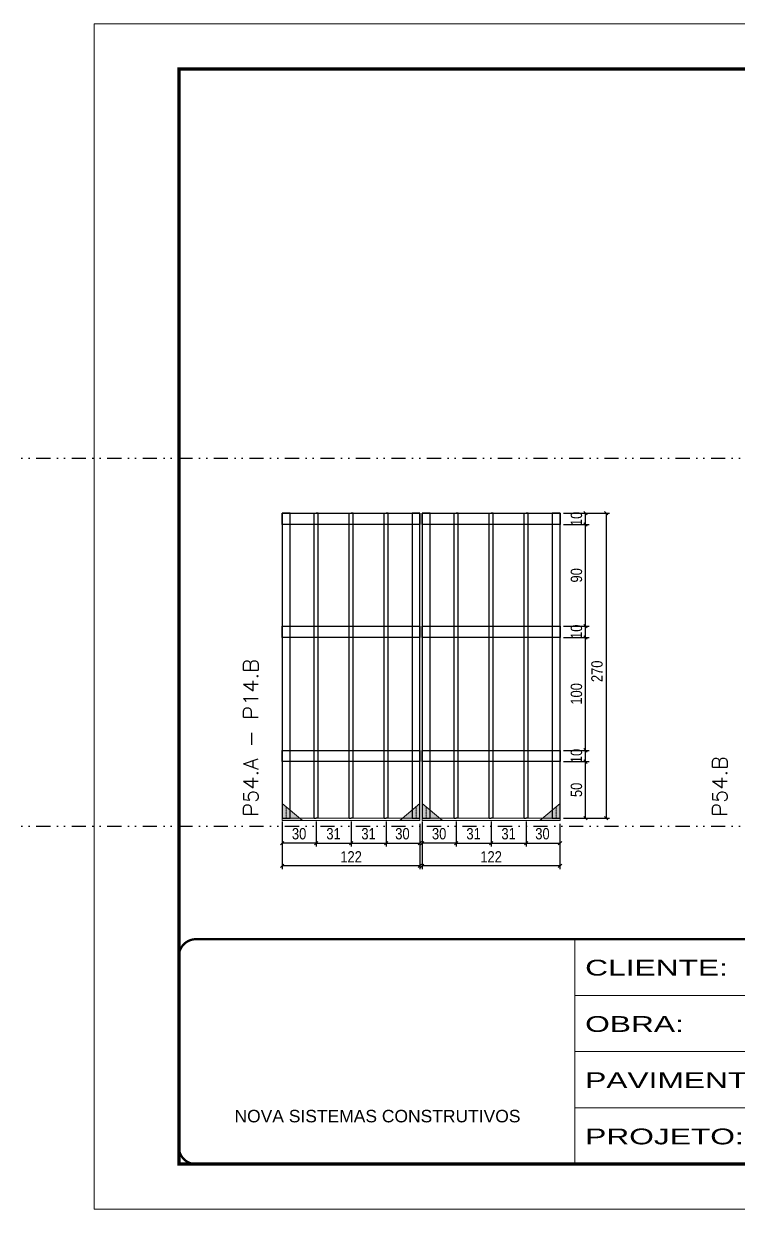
# Model space of a CAD drawing. Header units: millimetres. Extents: x 13777 to 27878, y -21631 to 6985.
# Drawn here: x 15936 to 16569, y -8997 to -7947 of the extents above; entities that cross this region are included whole.
import ezdxf

# ---------------------------------------------------------------- set-up
doc = ezdxf.new("R2010")
doc.units = ezdxf.units.MM
for name, pattern in [('CONTINUO', [0]), ('DASHED', [0.75, 0.5, -0.25]), ('DIVIDE2', [0.625, 0.25, -0.125, 0, -0.125, 0, -0.125]), ('HIDDEN', [0.375, 0.25, -0.125])]:
    doc.linetypes.add(name, pattern=pattern)
for name, color, linetype in [('COTA', 241, 'Continuous'), ('Nível', 160, 'Continuous'), ('SARR_2.2x10', 60, 'Continuous'), ('SARR_3.5x7', 81, 'Continuous'), ('SARR_7x7', 40, 'Continuous')]:
    doc.layers.add(name, color=color, linetype=linetype)
for name, color, linetype, lineweight in [('Folhas', 255, 'Continuous', 9), ('Madeira', 126, 'Continuous', 18), ('Sarr 2.2x7', 40, 'Continuous', 9), ('SARRAFO DE PRESSAO', 251, 'DASHED', 9), ('Texto Seção', 7, 'Continuous', 15)]:
    doc.layers.add(name, color=color, linetype=linetype, lineweight=lineweight)
doc.styles.add('ARIAL', font='arial.ttf')
doc.styles.add('COTA TECNICA', font='techl___.ttf', dxfattribs={"height": 10})
doc.styles.add('REGUA-120', font='ROMANS.shx', dxfattribs={"height": 15})
doc.styles.add('Tecnologia', font='')
doc.styles.get('Tecnologia').set_extended_font_data('Forgotten Futurist')
doc.dimstyles.new('PAINEL', dxfattribs={"dimtxt": 10, "dimasz": 3, "dimexe": 3, "dimexo": 3, "dimgap": 3, "dimtad": 1, "dimdec": 1, "dimzin": 12, "dimdsep": 46, "dimtxsty": 'COTA TECNICA', "dimblk1": 'OBLIQUE', "dimblk2": 'OBLIQUE', "dimsah": 1, "dimcen": 0.9, "dimclrd": 4, "dimclre": 4, "dimclrt": 240, "dimadec": 1, "dimazin": 3, "dimtfac": 1, "dimtdec": 1, "dimtmove": 0, "dimatfit": 3, "dimfxl": 1, "dimtolj": 1, "dimtzin": 12, "dimarcsym": 0})

# ---------------------------------------------------------------- blocks, each defined once
blk = doc.blocks.new('9999999999')
at = {"color": 30, "linetype": 'CONTINUO'}
for p, q in [((98564.6, 34230.2), (98564.6, 34429.4)), ((98564.6, 34379.6), (99584, 34379.6)), ((98564.6, 34329.8), (99488, 34329.8)), ((99584, 34329.8), (99488, 34329.8)), ((99488, 34329.8), (99488, 34230.2)), ((98564.6, 34280), (99488, 34280))]:
    blk.add_line(p, q, dxfattribs=at)
at = {"color": 30, "linetype": 'CONTINUO', "const_width": 2}
blk.add_lwpolyline([(99584, 34230.2), (99584, 34414.4, 0.414214), (99569, 34429.4), (98229, 34429.4, 0.414214), (98214, 34414.4), (98214, 34245.2, 0.414214), (98229, 34230.2), (99584, 34230.2)], format="xyb", dxfattribs=at)
at = {"layer": 'Folhas'}
blk.add_lwpolyline([(98139, 34190.2), (99624, 34190.2), (99624, 35240.2), (98139, 35240.2)], close=True, dxfattribs=at)
at = {"layer": 'Folhas', "color": 30, "const_width": 3}
blk.add_lwpolyline([(98214, 34230.2), (99584, 34230.2), (99584, 35200.2), (98214, 35200.2)], close=True, dxfattribs=at)
at = {"color": 7, "linetype": 'Continuous', "ltscale": 5, "style": 'ARIAL'}
for s, height, p in [('SKR', 15.48, (98837.7, 34393.1)), ('LEAF LOEFGREN', 15.483, (98837.7, 34343.3)), ('4° SUBSOLO', 15.48, (98837.7, 34293.5)), ('NOVA SISTEMAS CONSTRUTIVOS', 11.059, (98263.2, 34267.2)), ('PILARES', 15.48, (98837.7, 34243.7))]:
    blk.add_text(s, height=height, dxfattribs=at).set_placement(p)
at = {"layer": 'Folhas', "color": 7, "style": 'Tecnologia', "width": 1.5}
for s, p in [('CLIENTE:', (98573.7, 34397.2)), ('OBRA:', (98573.7, 34347.3)), ('PAVIMENTO:', (98573.7, 34297.5)), ('PROJETO:', (98573.7, 34247.7))]:
    blk.add_text(s, height=14, dxfattribs=at).set_placement(p)
blk = doc.blocks.new('_Oblique')
at = {"color": 0, "linetype": 'ByBlock', "lineweight": -2}
blk.add_line((-0.5, -0.5), (0.5, 0.5), dxfattribs=at)
blk = doc.blocks.new('*D2234')
at = {"layer": 'COTA', "color": 4, "lineweight": -2, "transparency": 16777216}
for p, q in [((16288.9, -8668.5), (16288.9, -8695.6)), ((16410.9, -8668.5), (16410.9, -8695.6)), ((16410.9, -8692.6), (16288.9, -8692.6))]:
    blk.add_line(p, q, dxfattribs=at)
at = {"layer": 'Defpoints', "color": 0, "transparency": 16777216}
for p in [(16288.9, -8665.5), (16410.9, -8665.5), (16288.9, -8692.6)]:
    blk.add_point(p, dxfattribs=at)
at = {"layer": 'COTA', "color": 4, "lineweight": -2, "transparency": 16777216, "xscale": 3, "yscale": 3, "zscale": 3, "rotation": 180}
blk.add_blockref('_Oblique', (16288.9, -8692.6), dxfattribs=at)
at = {"layer": 'COTA', "color": 4, "lineweight": -2, "transparency": 16777216, "xscale": 3, "yscale": 3, "zscale": 3}
blk.add_blockref('_Oblique', (16410.9, -8692.6), dxfattribs=at)
at = {"layer": 'COTA', "color": 240, "transparency": 16777216, "insert": (16349.9, -8684.6), "char_height": 10, "attachment_point": 5, "style": 'COTA TECNICA'}
blk.add_mtext('\\A1;122', dxfattribs=at)
blk = doc.blocks.new('*D2235')
at = {"layer": 'COTA', "color": 4, "lineweight": -2, "transparency": 16777216}
for p, q in [((16288.9, -8653.3), (16288.9, -8675.5)), ((16318.9, -8653.3), (16318.9, -8675.5)), ((16318.9, -8672.5), (16288.9, -8672.5))]:
    blk.add_line(p, q, dxfattribs=at)
at = {"layer": 'Defpoints', "color": 0, "transparency": 16777216}
for p in [(16288.9, -8650.3), (16318.9, -8650.3), (16288.9, -8672.5)]:
    blk.add_point(p, dxfattribs=at)
at = {"layer": 'COTA', "color": 4, "lineweight": -2, "transparency": 16777216, "xscale": 3, "yscale": 3, "zscale": 3, "rotation": 180}
blk.add_blockref('_Oblique', (16288.9, -8672.5), dxfattribs=at)
at = {"layer": 'COTA', "color": 4, "lineweight": -2, "transparency": 16777216, "xscale": 3, "yscale": 3, "zscale": 3}
blk.add_blockref('_Oblique', (16318.9, -8672.5), dxfattribs=at)
at = {"layer": 'COTA', "color": 240, "transparency": 16777216, "insert": (16303.9, -8664.2), "char_height": 10, "attachment_point": 5, "style": 'COTA TECNICA'}
blk.add_mtext('\\A1;30', dxfattribs=at)
blk = doc.blocks.new('*D2236')
at = {"layer": 'COTA', "color": 4, "lineweight": -2, "transparency": 16777216}
for p, q in [((16380.9, -8653.3), (16380.9, -8675.5)), ((16410.9, -8655.5), (16410.9, -8675.5)), ((16380.9, -8672.5), (16410.9, -8672.5))]:
    blk.add_line(p, q, dxfattribs=at)
at = {"layer": 'Defpoints', "color": 0, "transparency": 16777216}
for p in [(16380.9, -8650.3), (16410.9, -8652.5), (16410.9, -8672.5)]:
    blk.add_point(p, dxfattribs=at)
at = {"layer": 'COTA', "color": 4, "lineweight": -2, "transparency": 16777216, "xscale": 3, "yscale": 3, "zscale": 3, "rotation": 180}
blk.add_blockref('_Oblique', (16380.9, -8672.5), dxfattribs=at)
at = {"layer": 'COTA', "color": 4, "lineweight": -2, "transparency": 16777216, "xscale": 3, "yscale": 3, "zscale": 3}
blk.add_blockref('_Oblique', (16410.9, -8672.5), dxfattribs=at)
at = {"layer": 'COTA', "color": 240, "transparency": 16777216, "insert": (16395.4, -8664.2), "char_height": 10, "attachment_point": 5, "style": 'COTA TECNICA'}
blk.add_mtext('\\A1;30', dxfattribs=at)
blk = doc.blocks.new('*D2237')
at = {"layer": 'COTA', "color": 4, "lineweight": -2, "transparency": 16777216}
for p, q in [((16318.9, -8653.3), (16318.9, -8675.5)), ((16349.9, -8653.3), (16349.9, -8675.5)), ((16318.9, -8672.5), (16349.9, -8672.5))]:
    blk.add_line(p, q, dxfattribs=at)
at = {"layer": 'Defpoints', "color": 0, "transparency": 16777216}
for p in [(16318.9, -8650.3), (16349.9, -8650.3), (16349.9, -8672.5)]:
    blk.add_point(p, dxfattribs=at)
at = {"layer": 'COTA', "color": 4, "lineweight": -2, "transparency": 16777216, "xscale": 3, "yscale": 3, "zscale": 3, "rotation": 180}
blk.add_blockref('_Oblique', (16318.9, -8672.5), dxfattribs=at)
at = {"layer": 'COTA', "color": 4, "lineweight": -2, "transparency": 16777216, "xscale": 3, "yscale": 3, "zscale": 3}
blk.add_blockref('_Oblique', (16349.9, -8672.5), dxfattribs=at)
at = {"layer": 'COTA', "color": 240, "transparency": 16777216, "insert": (16334.4, -8664.2), "char_height": 10, "attachment_point": 5, "style": 'COTA TECNICA'}
blk.add_mtext('\\A1;31', dxfattribs=at)
blk = doc.blocks.new('*D2238')
at = {"layer": 'COTA', "color": 4, "lineweight": -2, "transparency": 16777216}
for p, q in [((16413.9, -8600.3), (16436.6, -8600.3)), ((16433.6, -8650.3), (16433.6, -8600.3)), ((16413.9, -8650.3), (16436.6, -8650.3))]:
    blk.add_line(p, q, dxfattribs=at)
at = {"layer": 'Defpoints', "color": 0, "transparency": 16777216}
for p in [(16410.9, -8600.3), (16433.6, -8600.3), (16410.9, -8650.3)]:
    blk.add_point(p, dxfattribs=at)
at = {"layer": 'COTA', "color": 4, "lineweight": -2, "transparency": 16777216, "xscale": 3, "yscale": 3, "zscale": 3}
for p, rotation in [((16433.6, -8600.3), 90), ((16433.6, -8650.3), 270)]:
    blk.add_blockref('_Oblique', p, dxfattribs=dict(at, rotation=rotation))
at = {"layer": 'COTA', "color": 240, "transparency": 16777216, "insert": (16425.5, -8625.3), "char_height": 10, "attachment_point": 5, "rotation": 90, "style": 'COTA TECNICA'}
blk.add_mtext('\\A1;50', dxfattribs=at)
blk = doc.blocks.new('*D2239')
at = {"layer": 'COTA', "color": 4, "lineweight": -2, "transparency": 16777216}
for p, q in [((16349.9, -8653.3), (16349.9, -8675.5)), ((16380.9, -8653.3), (16380.9, -8675.5)), ((16349.9, -8672.5), (16380.9, -8672.5))]:
    blk.add_line(p, q, dxfattribs=at)
at = {"layer": 'Defpoints', "color": 0, "transparency": 16777216}
for p in [(16349.9, -8650.3), (16380.9, -8650.3), (16380.9, -8672.5)]:
    blk.add_point(p, dxfattribs=at)
at = {"layer": 'COTA', "color": 4, "lineweight": -2, "transparency": 16777216, "xscale": 3, "yscale": 3, "zscale": 3, "rotation": 180}
blk.add_blockref('_Oblique', (16349.9, -8672.5), dxfattribs=at)
at = {"layer": 'COTA', "color": 4, "lineweight": -2, "transparency": 16777216, "xscale": 3, "yscale": 3, "zscale": 3}
blk.add_blockref('_Oblique', (16380.9, -8672.5), dxfattribs=at)
at = {"layer": 'COTA', "color": 240, "transparency": 16777216, "insert": (16365.4, -8664.2), "char_height": 10, "attachment_point": 5, "style": 'COTA TECNICA'}
blk.add_mtext('\\A1;31', dxfattribs=at)
blk = doc.blocks.new('*D2240')
at = {"layer": 'COTA', "color": 4, "lineweight": -2, "transparency": 16777216}
for p, q in [((16413.9, -8590.3), (16436.6, -8590.3)), ((16433.6, -8600.3), (16433.6, -8590.3)), ((16413.9, -8600.3), (16436.6, -8600.3))]:
    blk.add_line(p, q, dxfattribs=at)
at = {"layer": 'Defpoints', "color": 0, "transparency": 16777216}
for p in [(16410.9, -8590.3), (16433.6, -8590.3), (16410.9, -8600.3)]:
    blk.add_point(p, dxfattribs=at)
at = {"layer": 'COTA', "color": 4, "lineweight": -2, "transparency": 16777216, "xscale": 3, "yscale": 3, "zscale": 3}
for p, rotation in [((16433.6, -8590.3), 90), ((16433.6, -8600.3), 270)]:
    blk.add_blockref('_Oblique', p, dxfattribs=dict(at, rotation=rotation))
at = {"layer": 'COTA', "color": 240, "transparency": 16777216, "insert": (16425.5, -8595.3), "char_height": 10, "attachment_point": 5, "rotation": 90, "style": 'COTA TECNICA'}
blk.add_mtext('\\A1;10', dxfattribs=at)
blk = doc.blocks.new('*D2241')
at = {"layer": 'COTA', "color": 4, "lineweight": -2, "transparency": 16777216}
for p, q in [((16413.9, -8490.3), (16436.6, -8490.3)), ((16433.6, -8590.3), (16433.6, -8490.3)), ((16413.9, -8590.3), (16436.6, -8590.3))]:
    blk.add_line(p, q, dxfattribs=at)
at = {"layer": 'Defpoints', "color": 0, "transparency": 16777216}
for p in [(16410.9, -8490.3), (16433.6, -8490.3), (16410.9, -8590.3)]:
    blk.add_point(p, dxfattribs=at)
at = {"layer": 'COTA', "color": 4, "lineweight": -2, "transparency": 16777216, "xscale": 3, "yscale": 3, "zscale": 3}
for p, rotation in [((16433.6, -8490.3), 90), ((16433.6, -8590.3), 270)]:
    blk.add_blockref('_Oblique', p, dxfattribs=dict(at, rotation=rotation))
at = {"layer": 'COTA', "color": 240, "transparency": 16777216, "insert": (16425.5, -8540.3), "char_height": 10, "attachment_point": 5, "rotation": 90, "style": 'COTA TECNICA'}
blk.add_mtext('\\A1;100', dxfattribs=at)
blk = doc.blocks.new('*D2242')
at = {"layer": 'COTA', "color": 4, "lineweight": -2, "transparency": 16777216}
for p, q in [((16413.9, -8480.3), (16436.6, -8480.3)), ((16433.6, -8490.3), (16433.6, -8480.3)), ((16413.9, -8490.3), (16436.6, -8490.3))]:
    blk.add_line(p, q, dxfattribs=at)
at = {"layer": 'Defpoints', "color": 0, "transparency": 16777216}
for p in [(16410.9, -8480.3), (16433.6, -8480.3), (16410.9, -8490.3)]:
    blk.add_point(p, dxfattribs=at)
at = {"layer": 'COTA', "color": 4, "lineweight": -2, "transparency": 16777216, "xscale": 3, "yscale": 3, "zscale": 3}
for p, rotation in [((16433.6, -8480.3), 90), ((16433.6, -8490.3), 270)]:
    blk.add_blockref('_Oblique', p, dxfattribs=dict(at, rotation=rotation))
at = {"layer": 'COTA', "color": 240, "transparency": 16777216, "insert": (16425.5, -8485.3), "char_height": 10, "attachment_point": 5, "rotation": 90, "style": 'COTA TECNICA'}
blk.add_mtext('\\A1;10', dxfattribs=at)
blk = doc.blocks.new('*D2243')
at = {"layer": 'COTA', "color": 4, "lineweight": -2, "transparency": 16777216}
for p, q in [((16413.9, -8390.3), (16436.6, -8390.3)), ((16433.6, -8480.3), (16433.6, -8390.3)), ((16413.9, -8480.3), (16436.6, -8480.3))]:
    blk.add_line(p, q, dxfattribs=at)
at = {"layer": 'Defpoints', "color": 0, "transparency": 16777216}
for p in [(16410.9, -8390.3), (16433.6, -8390.3), (16410.9, -8480.3)]:
    blk.add_point(p, dxfattribs=at)
at = {"layer": 'COTA', "color": 4, "lineweight": -2, "transparency": 16777216, "xscale": 3, "yscale": 3, "zscale": 3}
for p, rotation in [((16433.6, -8390.3), 90), ((16433.6, -8480.3), 270)]:
    blk.add_blockref('_Oblique', p, dxfattribs=dict(at, rotation=rotation))
at = {"layer": 'COTA', "color": 240, "transparency": 16777216, "insert": (16425.5, -8435.3), "char_height": 10, "attachment_point": 5, "rotation": 90, "style": 'COTA TECNICA'}
blk.add_mtext('\\A1;90', dxfattribs=at)
blk = doc.blocks.new('*D2244')
at = {"layer": 'COTA', "color": 4, "lineweight": -2, "transparency": 16777216}
for p, q in [((16413.9, -8380.3), (16436.6, -8380.3)), ((16433.6, -8390.3), (16433.6, -8380.3)), ((16413.9, -8390.3), (16436.6, -8390.3))]:
    blk.add_line(p, q, dxfattribs=at)
at = {"layer": 'Defpoints', "color": 0, "transparency": 16777216}
for p in [(16410.9, -8380.3), (16433.6, -8380.3), (16410.9, -8390.3)]:
    blk.add_point(p, dxfattribs=at)
at = {"layer": 'COTA', "color": 4, "lineweight": -2, "transparency": 16777216, "xscale": 3, "yscale": 3, "zscale": 3}
for p, rotation in [((16433.6, -8380.3), 90), ((16433.6, -8390.3), 270)]:
    blk.add_blockref('_Oblique', p, dxfattribs=dict(at, rotation=rotation))
at = {"layer": 'COTA', "color": 240, "transparency": 16777216, "insert": (16425.5, -8385.3), "char_height": 10, "attachment_point": 5, "rotation": 90, "style": 'COTA TECNICA'}
blk.add_mtext('\\A1;10', dxfattribs=at)
blk = doc.blocks.new('*D2250')
at = {"layer": 'COTA', "color": 4, "lineweight": -2, "transparency": 16777216}
for p, q in [((16413.9, -8380.3), (16454.8, -8380.3)), ((16451.8, -8380.3), (16451.8, -8650.3)), ((16413.9, -8650.3), (16454.8, -8650.3))]:
    blk.add_line(p, q, dxfattribs=at)
at = {"layer": 'Defpoints', "color": 0, "transparency": 16777216}
for p in [(16410.9, -8380.3), (16410.9, -8650.3), (16451.8, -8650.3)]:
    blk.add_point(p, dxfattribs=at)
at = {"layer": 'COTA', "color": 4, "lineweight": -2, "transparency": 16777216, "xscale": 3, "yscale": 3, "zscale": 3}
for p, rotation in [((16451.8, -8380.3), 90), ((16451.8, -8650.3), 270)]:
    blk.add_blockref('_Oblique', p, dxfattribs=dict(at, rotation=rotation))
at = {"layer": 'COTA', "color": 240, "transparency": 16777216, "insert": (16443.7, -8520.3), "char_height": 10, "attachment_point": 5, "rotation": 90, "style": 'COTA TECNICA'}
blk.add_mtext('\\A1;270', dxfattribs=at)
blk = doc.blocks.new('*D2245')
at = {"layer": 'COTA', "color": 4, "lineweight": -2, "transparency": 16777216}
for p, q in [((16164.9, -8668.5), (16164.9, -8695.6)), ((16286.9, -8668.5), (16286.9, -8695.6)), ((16286.9, -8692.6), (16164.9, -8692.6))]:
    blk.add_line(p, q, dxfattribs=at)
at = {"layer": 'Defpoints', "color": 0, "transparency": 16777216}
for p in [(16164.9, -8665.5), (16286.9, -8665.5), (16164.9, -8692.6)]:
    blk.add_point(p, dxfattribs=at)
at = {"layer": 'COTA', "color": 4, "lineweight": -2, "transparency": 16777216, "xscale": 3, "yscale": 3, "zscale": 3, "rotation": 180}
blk.add_blockref('_Oblique', (16164.9, -8692.6), dxfattribs=at)
at = {"layer": 'COTA', "color": 4, "lineweight": -2, "transparency": 16777216, "xscale": 3, "yscale": 3, "zscale": 3}
blk.add_blockref('_Oblique', (16286.9, -8692.6), dxfattribs=at)
at = {"layer": 'COTA', "color": 240, "transparency": 16777216, "insert": (16225.9, -8684.6), "char_height": 10, "attachment_point": 5, "style": 'COTA TECNICA'}
blk.add_mtext('\\A1;122', dxfattribs=at)
blk = doc.blocks.new('*D2246')
at = {"layer": 'COTA', "color": 4, "lineweight": -2, "transparency": 16777216}
for p, q in [((16164.9, -8653.3), (16164.9, -8675.5)), ((16194.9, -8653.3), (16194.9, -8675.5)), ((16194.9, -8672.5), (16164.9, -8672.5))]:
    blk.add_line(p, q, dxfattribs=at)
at = {"layer": 'Defpoints', "color": 0, "transparency": 16777216}
for p in [(16164.9, -8650.3), (16194.9, -8650.3), (16164.9, -8672.5)]:
    blk.add_point(p, dxfattribs=at)
at = {"layer": 'COTA', "color": 4, "lineweight": -2, "transparency": 16777216, "xscale": 3, "yscale": 3, "zscale": 3, "rotation": 180}
blk.add_blockref('_Oblique', (16164.9, -8672.5), dxfattribs=at)
at = {"layer": 'COTA', "color": 4, "lineweight": -2, "transparency": 16777216, "xscale": 3, "yscale": 3, "zscale": 3}
blk.add_blockref('_Oblique', (16194.9, -8672.5), dxfattribs=at)
at = {"layer": 'COTA', "color": 240, "transparency": 16777216, "insert": (16179.9, -8664.2), "char_height": 10, "attachment_point": 5, "style": 'COTA TECNICA'}
blk.add_mtext('\\A1;30', dxfattribs=at)
blk = doc.blocks.new('*D2247')
at = {"layer": 'COTA', "color": 4, "lineweight": -2, "transparency": 16777216}
for p, q in [((16256.9, -8653.3), (16256.9, -8675.5)), ((16286.9, -8655.5), (16286.9, -8675.5)), ((16256.9, -8672.5), (16286.9, -8672.5))]:
    blk.add_line(p, q, dxfattribs=at)
at = {"layer": 'Defpoints', "color": 0, "transparency": 16777216}
for p in [(16256.9, -8650.3), (16286.9, -8652.5), (16286.9, -8672.5)]:
    blk.add_point(p, dxfattribs=at)
at = {"layer": 'COTA', "color": 4, "lineweight": -2, "transparency": 16777216, "xscale": 3, "yscale": 3, "zscale": 3, "rotation": 180}
blk.add_blockref('_Oblique', (16256.9, -8672.5), dxfattribs=at)
at = {"layer": 'COTA', "color": 4, "lineweight": -2, "transparency": 16777216, "xscale": 3, "yscale": 3, "zscale": 3}
blk.add_blockref('_Oblique', (16286.9, -8672.5), dxfattribs=at)
at = {"layer": 'COTA', "color": 240, "transparency": 16777216, "insert": (16271.4, -8664.2), "char_height": 10, "attachment_point": 5, "style": 'COTA TECNICA'}
blk.add_mtext('\\A1;30', dxfattribs=at)
blk = doc.blocks.new('*D2248')
at = {"layer": 'COTA', "color": 4, "lineweight": -2, "transparency": 16777216}
for p, q in [((16194.9, -8653.3), (16194.9, -8675.5)), ((16225.9, -8653.3), (16225.9, -8675.5)), ((16194.9, -8672.5), (16225.9, -8672.5))]:
    blk.add_line(p, q, dxfattribs=at)
at = {"layer": 'Defpoints', "color": 0, "transparency": 16777216}
for p in [(16194.9, -8650.3), (16225.9, -8650.3), (16225.9, -8672.5)]:
    blk.add_point(p, dxfattribs=at)
at = {"layer": 'COTA', "color": 4, "lineweight": -2, "transparency": 16777216, "xscale": 3, "yscale": 3, "zscale": 3, "rotation": 180}
blk.add_blockref('_Oblique', (16194.9, -8672.5), dxfattribs=at)
at = {"layer": 'COTA', "color": 4, "lineweight": -2, "transparency": 16777216, "xscale": 3, "yscale": 3, "zscale": 3}
blk.add_blockref('_Oblique', (16225.9, -8672.5), dxfattribs=at)
at = {"layer": 'COTA', "color": 240, "transparency": 16777216, "insert": (16210.4, -8664.2), "char_height": 10, "attachment_point": 5, "style": 'COTA TECNICA'}
blk.add_mtext('\\A1;31', dxfattribs=at)
blk = doc.blocks.new('*D2249')
at = {"layer": 'COTA', "color": 4, "lineweight": -2, "transparency": 16777216}
for p, q in [((16225.9, -8653.3), (16225.9, -8675.5)), ((16256.9, -8653.3), (16256.9, -8675.5)), ((16225.9, -8672.5), (16256.9, -8672.5))]:
    blk.add_line(p, q, dxfattribs=at)
at = {"layer": 'Defpoints', "color": 0, "transparency": 16777216}
for p in [(16225.9, -8650.3), (16256.9, -8650.3), (16256.9, -8672.5)]:
    blk.add_point(p, dxfattribs=at)
at = {"layer": 'COTA', "color": 4, "lineweight": -2, "transparency": 16777216, "xscale": 3, "yscale": 3, "zscale": 3, "rotation": 180}
blk.add_blockref('_Oblique', (16225.9, -8672.5), dxfattribs=at)
at = {"layer": 'COTA', "color": 4, "lineweight": -2, "transparency": 16777216, "xscale": 3, "yscale": 3, "zscale": 3}
blk.add_blockref('_Oblique', (16256.9, -8672.5), dxfattribs=at)
at = {"layer": 'COTA', "color": 240, "transparency": 16777216, "insert": (16241.4, -8664.2), "char_height": 10, "attachment_point": 5, "style": 'COTA TECNICA'}
blk.add_mtext('\\A1;31', dxfattribs=at)

msp = doc.modelspace()

# ---------------------------------------------------------------- hatches: boundary and pattern name
at = {"layer": 'Madeira'}
h = msp.add_hatch(color=252, dxfattribs=at)
h.dxf.hatch_style = 2
h.paths.add_polyline_path([(16164.94, -8637.47), (16164.94, -8652.47), (16182.94, -8652.47)])
h = msp.add_hatch(color=252, dxfattribs=at)
h.dxf.hatch_style = 2
h.paths.add_polyline_path([(16286.94, -8637.47), (16286.94, -8652.47), (16268.94, -8652.47)])
h = msp.add_hatch(color=252, dxfattribs=at)
h.dxf.hatch_style = 2
h.paths.add_polyline_path([(16288.94, -8637.47), (16288.94, -8652.47), (16306.94, -8652.47)])
h = msp.add_hatch(color=252, dxfattribs=at)
h.dxf.hatch_style = 2
h.paths.add_polyline_path([(16410.94, -8637.47), (16410.94, -8652.47), (16392.94, -8652.47)])

# ---------------------------------------------------------------- linework, layer by layer
at = {"layer": 'Madeira', "color": 1, "linetype": 'HIDDEN'}
for p, q in [((16168.44, -8640.97), (16168.44, -8650.27)), ((16168.44, -8640.97), (16168.44, -8650.27)), ((16283.44, -8640.97), (16283.44, -8650.27)), ((16283.44, -8640.97), (16283.44, -8650.27)), ((16292.44, -8640.97), (16292.44, -8650.27)), ((16292.44, -8640.97), (16292.44, -8650.27)), ((16407.44, -8640.97), (16407.44, -8650.27)), ((16407.44, -8640.97), (16407.44, -8650.27)), ((16174.77, -8650.27), (16164.94, -8650.27)), ((16174.77, -8650.27), (16164.94, -8650.27)), ((16180.74, -8650.27), (16164.94, -8650.27)), ((16171.94, -8644.47), (16171.94, -8650.27)), ((16271.14, -8650.27), (16286.94, -8650.27)), ((16277.1, -8650.27), (16286.94, -8650.27)), ((16277.1, -8650.27), (16286.94, -8650.27)), ((16298.77, -8650.27), (16288.94, -8650.27)), ((16298.77, -8650.27), (16288.94, -8650.27)), ((16304.74, -8650.27), (16288.94, -8650.27)), ((16295.94, -8644.47), (16295.94, -8650.27)), ((16395.14, -8650.27), (16410.94, -8650.27)), ((16401.1, -8650.27), (16410.94, -8650.27)), ((16401.1, -8650.27), (16410.94, -8650.27))]:
    msp.add_line(p, q, dxfattribs=at)
at = {"layer": 'Madeira'}
for p, q in [((16164.94, -8650.27), (16164.94, -8652.47)), ((16164.94, -8650.27), (16164.94, -8652.47)), ((16164.94, -8650.27), (16164.94, -8652.47)), ((16288.94, -8650.27), (16288.94, -8652.47)), ((16288.94, -8650.27), (16288.94, -8652.47)), ((16288.94, -8650.27), (16288.94, -8652.47))]:
    msp.add_line(p, q, dxfattribs=at)
at = {"layer": 'Madeira', "color": 0}
for points in [[(16164.94, -8637.47), (16164.94, -8652.47), (16182.94, -8652.47), (16164.94, -8637.47)], [(16286.94, -8637.47), (16286.94, -8652.47), (16268.94, -8652.47), (16286.94, -8637.47)], [(16288.94, -8637.47), (16288.94, -8652.47), (16306.94, -8652.47), (16288.94, -8637.47)], [(16410.94, -8637.47), (16410.94, -8652.47), (16392.94, -8652.47), (16410.94, -8637.47)]]:
    msp.add_lwpolyline(points, dxfattribs=at)
at = {"layer": 'Nível', "color": 4, "linetype": 'DIVIDE2', "ltscale": 50}
for p, q in [((13777.11, -8331.47), (21531.15, -8331.47)), ((13777.11, -8657.47), (21531.15, -8657.47))]:
    msp.add_line(p, q, dxfattribs=at)
at = {"layer": 'Sarr 2.2x7'}
for points in [[(16286.94, -8650.27), (16164.94, -8650.27), (16164.94, -8652.47), (16286.94, -8652.47)], [(16410.94, -8650.27), (16288.94, -8650.27), (16288.94, -8652.47), (16410.94, -8652.47)]]:
    msp.add_lwpolyline(points, close=True, dxfattribs=at)
at = {"layer": 'SARR_2.2x10'}
for points in [[(16164.94, -8380.3), (16286.94, -8380.3), (16286.94, -8390.3), (16164.94, -8390.3)], [(16288.94, -8380.3), (16410.94, -8380.3), (16410.94, -8390.3), (16288.94, -8390.3)], [(16164.94, -8480.3), (16286.94, -8480.3), (16286.94, -8490.3), (16164.94, -8490.3)], [(16288.94, -8480.3), (16410.94, -8480.3), (16410.94, -8490.3), (16288.94, -8490.3)], [(16164.94, -8590.3), (16286.94, -8590.3), (16286.94, -8600.3), (16164.94, -8600.3)], [(16288.94, -8590.3), (16410.94, -8590.3), (16410.94, -8600.3), (16288.94, -8600.3)]]:
    msp.add_lwpolyline(points, close=True, dxfattribs=at)
at = {"layer": 'SARR_3.5x7'}
for p, q in [((16193.19, -8650.27), (16193.19, -8380.27)), ((16193.19, -8380.27), (16194.94, -8380.27)), ((16196.69, -8380.27), (16194.94, -8380.27)), ((16196.69, -8650.27), (16196.69, -8380.27)), ((16224.19, -8650.27), (16224.19, -8380.3)), ((16224.19, -8380.3), (16225.94, -8380.3)), ((16227.69, -8380.3), (16225.94, -8380.3)), ((16227.69, -8650.27), (16227.69, -8380.3)), ((16255.19, -8650.27), (16255.19, -8380.3)), ((16255.19, -8380.3), (16256.94, -8380.3)), ((16258.69, -8380.3), (16256.94, -8380.3)), ((16258.69, -8650.27), (16258.69, -8380.3)), ((16317.19, -8650.27), (16317.19, -8380.3)), ((16317.19, -8380.3), (16318.94, -8380.3)), ((16320.69, -8380.3), (16318.94, -8380.3)), ((16320.69, -8650.27), (16320.69, -8380.3)), ((16348.19, -8650.27), (16348.19, -8380.3)), ((16348.19, -8380.3), (16349.94, -8380.3)), ((16351.69, -8380.3), (16349.94, -8380.3)), ((16351.69, -8650.27), (16351.69, -8380.3)), ((16379.19, -8650.27), (16379.19, -8380.3)), ((16379.19, -8380.3), (16380.94, -8380.3)), ((16382.69, -8380.3), (16380.94, -8380.3)), ((16382.69, -8650.27), (16382.69, -8380.3)), ((16193.19, -8650.27), (16194.94, -8650.27)), ((16196.69, -8650.27), (16194.94, -8650.27)), ((16224.19, -8650.27), (16225.94, -8650.27)), ((16227.69, -8650.27), (16225.94, -8650.27)), ((16255.19, -8650.27), (16256.94, -8650.27)), ((16258.69, -8650.27), (16256.94, -8650.27)), ((16317.19, -8650.27), (16318.94, -8650.27)), ((16320.69, -8650.27), (16318.94, -8650.27)), ((16348.19, -8650.27), (16349.94, -8650.27)), ((16351.69, -8650.27), (16349.94, -8650.27)), ((16379.19, -8650.27), (16380.94, -8650.27)), ((16382.69, -8650.27), (16380.94, -8650.27))]:
    msp.add_line(p, q, dxfattribs=at)
at = {"layer": 'SARR_7x7'}
for points in [[(16164.94, -8650.27), (16171.94, -8650.27), (16171.94, -8380.27), (16164.94, -8380.27)], [(16279.94, -8650.27), (16286.94, -8650.27), (16286.94, -8380.3), (16279.94, -8380.3)], [(16288.94, -8650.27), (16295.94, -8650.27), (16295.94, -8380.3), (16288.94, -8380.3)], [(16403.94, -8650.27), (16410.94, -8650.27), (16410.94, -8380.3), (16403.94, -8380.3)]]:
    msp.add_lwpolyline(points, close=True, dxfattribs=at)

# ---------------------------------------------------------------- block references
at = {"layer": 'SARRAFO DE PRESSAO', "color": 6, "linetype": 'ByBlock'}
msp.add_blockref('9999999999', (-82140.51, -43186.95), dxfattribs=at)

# ---------------------------------------------------------------- texts
at = {"layer": 'Texto Seção', "style": 'REGUA-120', "width": 1.05}
for s, p in [('P54.A - P14.B', (16143.64, -8649.17)), ('P54.B', (16558.89, -8649.17))]:
    msp.add_text(s, height=13, rotation=90, dxfattribs=at).set_placement(p)

# ---------------------------------------------------------------- dimensions: what is measured, and where the dimension line sits
at = {"layer": 'COTA'}
for base, p1, p2, picture, middle in [((16433.63, -8380.27), (16410.94, -8390.27), (16410.94, -8380.27), '*D2244', (16433.63, -8385.27)), ((16451.79, -8650.27), (16410.94, -8380.3), (16410.94, -8650.27), '*D2250', (16451.79, -8520.3)), ((16433.63, -8480.27), (16410.94, -8490.27), (16410.94, -8480.27), '*D2242', (16433.63, -8485.27)), ((16433.63, -8590.27), (16410.94, -8600.27), (16410.94, -8590.27), '*D2240', (16433.63, -8595.27))]:
    dim = msp.add_linear_dim(base=base, p1=p1, p2=p2, angle=90, dimstyle='PAINEL', override={"dimtmove": 1}, dxfattribs=at)
    dim.commit()
    dim.dimension.update_dxf_attribs({"geometry": picture, "text_midpoint": middle, "dimtype": 160})
for base, p1, p2, angle, picture, middle in [((16433.63, -8390.27), (16410.94, -8480.27), (16410.94, -8390.27), 90, '*D2243', (16425.5, -8435.27)), ((16433.63, -8490.27), (16410.94, -8590.27), (16410.94, -8490.27), 90, '*D2241', (16425.53, -8540.27)), ((16433.63, -8600.27), (16410.94, -8650.27), (16410.94, -8600.27), 90, '*D2238', (16425.52, -8625.27)), ((16164.94, -8672.47), (16194.94, -8650.27), (16164.94, -8650.27), 180, '*D2246', (16179.94, -8664.25)), ((16288.94, -8672.47), (16318.94, -8650.27), (16288.94, -8650.27), 180, '*D2235', (16303.94, -8664.25)), ((16164.94, -8692.64), (16286.94, -8665.47), (16164.94, -8665.47), 180, '*D2245', (16225.94, -8684.59)), ((16288.94, -8692.64), (16410.94, -8665.47), (16288.94, -8665.47), 180, '*D2234', (16349.94, -8684.59))]:
    dim = msp.add_linear_dim(base=base, p1=p1, p2=p2, angle=angle, dimstyle='PAINEL', override={"dimtmove": 1}, dxfattribs=at)
    dim.commit()
    dim.dimension.update_dxf_attribs({"geometry": picture, "text_midpoint": middle})
for base, p1, p2, picture, middle in [((16225.94, -8672.47), (16194.94, -8650.27), (16225.94, -8650.27), '*D2248', (16210.44, -8664.25)), ((16256.94, -8672.47), (16225.94, -8650.27), (16256.94, -8650.27), '*D2249', (16241.44, -8664.25)), ((16349.94, -8672.47), (16318.94, -8650.27), (16349.94, -8650.27), '*D2237', (16334.44, -8664.25)), ((16380.94, -8672.47), (16349.94, -8650.27), (16380.94, -8650.27), '*D2239', (16365.44, -8664.25))]:
    dim = msp.add_linear_dim(base=base, p1=p1, p2=p2, dimstyle='PAINEL', override={"dimtmove": 1}, dxfattribs=at)
    dim.commit()
    dim.dimension.update_dxf_attribs({"geometry": picture, "text_midpoint": middle})
for base, p1, p2, picture, middle in [((16286.94, -8672.47), (16256.94, -8650.27), (16286.94, -8652.47), '*D2247', (16271.44, -8672.47)), ((16410.94, -8672.47), (16380.94, -8650.27), (16410.94, -8652.47), '*D2236', (16395.44, -8672.47))]:
    dim = msp.add_linear_dim(base=base, p1=p1, p2=p2, dimstyle='PAINEL', override={"dimtmove": 1}, dxfattribs=at)
    dim.commit()
    dim.dimension.update_dxf_attribs({"geometry": picture, "text_midpoint": middle, "dimtype": 160})

doc.saveas('drawing.dxf')
